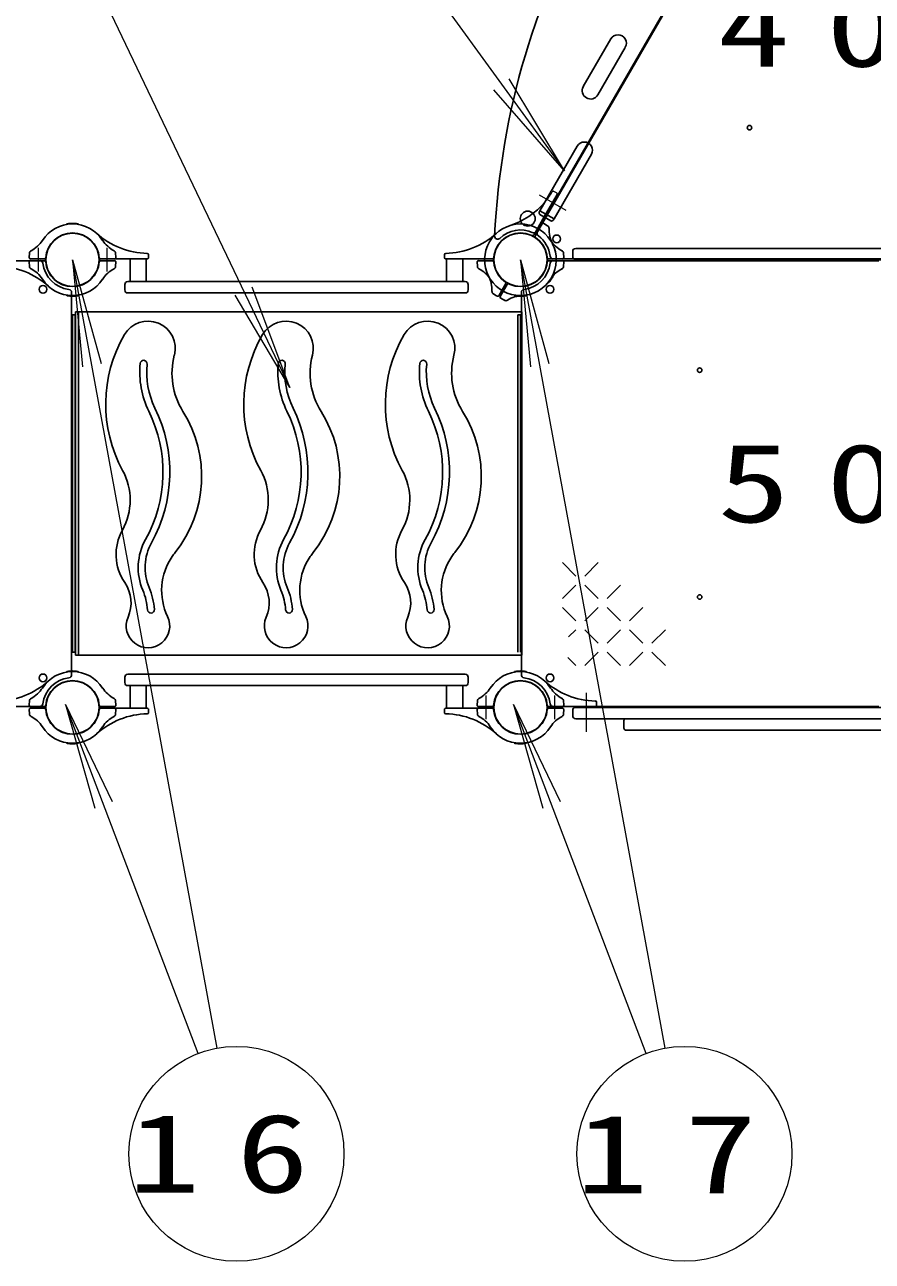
# Model space of a CAD drawing. Units: millimetres on the paper, scale 1:60. Extents: x -385 to 0, y -594 to 267.
# Drawn here: x -284.53 to -260.88, y 161.27 to 195.8 of the extents above; entities that cross this region are included whole.
import ezdxf

# ---------------------------------------------------------------- set-up
doc = ezdxf.new("R2010")
doc.units = ezdxf.units.MM
doc.linetypes.add('USER1', pattern=[4.5, 2.5, -2])
doc.linetypes.add('USER2', pattern=[6, 3, -1, 1, -1])
doc.layers.add('LY_1', color=7, linetype='Continuous', lineweight=25)
doc.styles.add('ＭＳ ゴシック', font='')
doc.styles.get('ＭＳ ゴシック').set_extended_font_data('MS Gothic')

msp = doc.modelspace()

# ---------------------------------------------------------------- linework, layer by layer
at = {"layer": 'LY_1'}
for p, q in [((-261.062, 205.865), (-270.281, 189.898)), ((-270.237, 190.024), (-261.15, 205.764)), ((-268.94, 194.072), (-268.173, 195.4)), ((-268.535, 193.838), (-267.769, 195.166)), ((-270.15, 190.604), (-269.108, 192.408)), ((-269.757, 190.377), (-268.716, 192.181)), ((-270.171, 190.568), (-270.15, 190.604)), ((-270.15, 190.604), (-269.757, 190.377)), ((-270.325, 189.923), (-270.032, 190.43)), ((-270.152, 190.5), (-269.846, 190.323)), ((-269.778, 190.341), (-269.757, 190.377)), ((-283.36, 190.22), (-283.36, 190.223)), ((-283.027, 190.22), (-283.027, 190.223)), ((-270.038, 190.25), (-269.936, 190.185)), ((-284.401, 189.293), (-284.396, 189.415)), ((-283.975, 189.259), (-284.367, 189.259)), ((-282.412, 189.259), (-281.103, 189.259)), ((-281.986, 189.293), (-281.991, 189.424)), ((-281.587, 189.259), (-281.587, 188.626)), ((-281.134, 189.259), (-281.134, 188.626)), ((-281.069, 189.294), (-281.074, 189.381)), ((-272.818, 189.294), (-272.813, 189.381)), ((-271.475, 189.259), (-272.784, 189.259)), ((-272.754, 189.259), (-272.754, 188.626)), ((-272.3, 189.259), (-272.3, 188.626)), ((-269.912, 189.259), (-251.604, 189.259)), ((-269.486, 189.293), (-269.491, 189.415)), ((-269.235, 189.467), (-269.235, 189.317)), ((-269.152, 189.551), (-252.235, 189.551)), ((-269.152, 189.234), (-252.235, 189.234)), ((-283.975, 189.209), (-293.194, 189.209)), ((-284.401, 189.174), (-284.396, 189.043)), ((-282.412, 189.209), (-282.02, 189.209)), ((-281.986, 189.174), (-281.991, 189.053)), ((-271.901, 189.174), (-271.896, 189.053)), ((-271.475, 189.209), (-271.867, 189.209)), ((-269.912, 189.209), (-260.694, 189.209)), ((-269.756, 188.885), (-269.754, 188.884)), ((-269.486, 189.174), (-269.491, 189.043)), ((-281.735, 188.392), (-281.735, 188.542)), ((-281.652, 188.626), (-272.235, 188.626)), ((-272.152, 188.392), (-272.152, 188.542)), ((-271.106, 188.57), (-271.302, 188.23)), ((-271.062, 188.545), (-271.259, 188.205)), ((-269.923, 188.597), (-269.921, 188.595)), ((-283.36, 188.248), (-283.36, 188.245)), ((-283.219, 182.984), (-283.219, 188.324)), ((-283.027, 188.248), (-283.027, 188.245)), ((-281.652, 188.309), (-272.235, 188.309)), ((-271.349, 188.218), (-271.451, 188.283)), ((-270.86, 188.248), (-270.86, 188.245)), ((-270.669, 182.984), (-270.669, 188.324)), ((-270.527, 188.248), (-270.527, 188.245)), ((-271.246, 188.159), (-271.13, 188.097)), ((-283.194, 187.692), (-283.119, 187.692)), ((-283.194, 182.984), (-283.194, 187.692)), ((-283.119, 182.984), (-283.119, 187.692)), ((-283.106, 182.984), (-283.106, 187.776)), ((-283.106, 187.776), (-270.652, 187.776)), ((-283.029, 182.984), (-283.029, 187.776)), ((-270.694, 187.692), (-270.769, 187.692)), ((-270.769, 182.984), (-270.769, 187.692)), ((-270.694, 182.984), (-270.694, 187.692)), ((-270.652, 182.984), (-270.652, 187.776)), ((-283.219, 182.984), (-283.219, 177.644)), ((-283.194, 182.984), (-283.194, 178.276)), ((-283.119, 182.984), (-283.119, 178.276)), ((-283.106, 182.984), (-283.106, 178.192)), ((-283.029, 182.984), (-283.029, 178.192)), ((-270.769, 182.984), (-270.769, 178.276)), ((-270.694, 182.984), (-270.694, 178.276)), ((-270.669, 182.984), (-270.669, 177.644)), ((-270.652, 182.984), (-270.652, 178.192)), ((-283.194, 178.276), (-283.119, 178.276)), ((-283.106, 178.192), (-270.652, 178.192)), ((-283.36, 177.72), (-283.36, 177.723)), ((-283.027, 177.72), (-283.027, 177.723)), ((-281.735, 177.576), (-281.735, 177.426)), ((-281.652, 177.659), (-272.235, 177.659)), ((-272.152, 177.576), (-272.152, 177.426)), ((-270.86, 177.72), (-270.86, 177.723)), ((-270.527, 177.72), (-270.527, 177.723)), ((-281.652, 177.342), (-272.235, 177.342)), ((-281.587, 176.709), (-281.587, 177.342)), ((-281.134, 176.709), (-281.134, 177.342)), ((-272.754, 176.709), (-272.754, 177.342)), ((-272.3, 176.709), (-272.3, 177.342)), ((-284.401, 176.793), (-284.396, 176.924)), ((-281.986, 176.793), (-281.991, 176.915)), ((-271.901, 176.793), (-271.896, 176.915)), ((-269.486, 176.793), (-269.491, 176.924)), ((-268.569, 176.794), (-268.574, 176.881)), ((-283.975, 176.759), (-293.194, 176.759)), ((-284.401, 176.674), (-284.396, 176.553)), ((-283.975, 176.709), (-284.367, 176.709)), ((-282.412, 176.759), (-282.02, 176.759)), ((-282.412, 176.709), (-281.103, 176.709)), ((-281.986, 176.674), (-281.991, 176.543)), ((-281.069, 176.674), (-281.074, 176.587)), ((-272.818, 176.674), (-272.813, 176.587)), ((-271.475, 176.709), (-272.784, 176.709)), ((-271.901, 176.674), (-271.896, 176.543)), ((-271.475, 176.759), (-271.867, 176.759)), ((-269.912, 176.759), (-260.694, 176.759)), ((-269.912, 176.709), (-269.52, 176.709)), ((-269.486, 176.674), (-269.491, 176.553)), ((-269.235, 176.501), (-269.235, 176.651)), ((-269.152, 176.734), (-252.235, 176.734)), ((-269.152, 176.417), (-252.235, 176.417)), ((-267.809, 176.151), (-267.809, 176.367)), ((-267.759, 176.101), (-253.494, 176.101)), ((-283.36, 175.748), (-283.36, 175.745)), ((-283.027, 175.748), (-283.027, 175.745)), ((-270.86, 175.748), (-270.86, 175.745)), ((-270.527, 175.748), (-270.527, 175.745))]:
    msp.add_line(p, q, dxfattribs=at)
at = {"layer": 'LY_1', "lineweight": 13}
for p, q in [((-274.379, 198.482), (-269.465, 191.717)), ((-283.045, 198.039), (-277.126, 185.664)), ((-269.465, 191.717), (-271.01, 194.289)), ((-269.465, 191.717), (-271.433, 193.981)), ((-283.194, 189.234), (-282.912, 186.247)), ((-283.194, 189.234), (-282.398, 186.341)), ((-279.16, 167.219), (-283.194, 189.234)), ((-270.694, 189.234), (-270.412, 186.247)), ((-270.694, 189.234), (-269.898, 186.341)), ((-266.66, 167.219), (-270.694, 189.234)), ((-277.126, 185.664), (-278.651, 188.247)), ((-277.126, 185.664), (-278.18, 188.473)), ((-269.525, 180.777), (-269.15, 180.402)), ((-268.525, 180.777), (-268.9, 180.402)), ((-269.15, 180.152), (-269.525, 179.777)), ((-268.9, 180.152), (-268.525, 179.777)), ((-267.9, 180.152), (-268.275, 179.777)), ((-269.525, 179.527), (-269.15, 179.152)), ((-268.525, 179.527), (-268.9, 179.152)), ((-268.275, 179.527), (-267.9, 179.152)), ((-267.275, 179.527), (-267.65, 179.152)), ((-269.15, 178.902), (-269.35, 178.703)), ((-268.9, 178.902), (-268.525, 178.527)), ((-267.9, 178.902), (-268.275, 178.527)), ((-267.65, 178.902), (-267.275, 178.527)), ((-266.65, 178.902), (-267.025, 178.527)), ((-268.525, 178.277), (-268.9, 177.902)), ((-268.275, 178.277), (-267.9, 177.902)), ((-267.275, 178.277), (-267.65, 177.902)), ((-267.025, 178.277), (-266.65, 177.902)), ((-269.373, 178.125), (-269.15, 177.902)), ((-283.393, 176.811), (-282.574, 173.925)), ((-283.393, 176.811), (-282.086, 174.111)), ((-279.686, 167.072), (-283.393, 176.811)), ((-270.893, 176.811), (-270.074, 173.925)), ((-270.893, 176.811), (-269.586, 174.111)), ((-267.186, 167.072), (-270.893, 176.811))]:
    msp.add_line(p, q, dxfattribs=at)
at = {"layer": 'LY_1', "linetype": 'USER2', "lineweight": 13}
for p, q in [((-270.168, 191.047), (-269.429, 190.621)), ((-284.152, 189.566), (-284.152, 188.902)), ((-282.235, 189.566), (-282.235, 188.902)), ((-268.86, 177.14), (-268.86, 176.054)), ((-271.652, 176.402), (-271.652, 177.066)), ((-269.735, 176.402), (-269.735, 177.066))]:
    msp.add_line(p, q, dxfattribs=at)
at = {"layer": 'LY_1', "linetype": 'USER1', "lineweight": 13}
for p, q in [((-270.032, 190.43), (-269.67, 191.057)), ((-269.684, 191.103), (-269.761, 191.143))]:
    msp.add_line(p, q, dxfattribs=at)
at = {"layer": 'LY_1'}
for centre, radius in [((-264.302, 192.924), 0.0625), ((-270.491, 190.383), 0.208), ((-283.194, 189.234), 0.743), ((-270.694, 189.234), 0.75), ((-270.694, 189.234), 0.743), ((-269.683, 189.817), 0.108), ((-284.018, 188.409), 0.108), ((-269.869, 188.409), 0.108), ((-265.694, 186.151), 0.0625), ((-265.694, 179.817), 0.0625), ((-284.018, 177.559), 0.108), ((-269.869, 177.559), 0.108), ((-283.194, 176.734), 0.743), ((-270.694, 176.734), 0.743)]:
    msp.add_circle(centre, radius, dxfattribs=at)
at = {"layer": 'LY_1', "lineweight": 13}
for centre in [(-278.619, 164.268), (-266.119, 164.268)]:
    msp.add_circle(centre, 3, dxfattribs=at)
at = {"layer": 'LY_1'}
for centre, radius, start, end in [((-250.105, 188.894), 21.333, 122.6915, 177.3085), ((-267.971, 195.283), 0.233, 330, 150), ((-268.738, 193.955), 0.233, 150, 330), ((-268.912, 192.295), 0.227, 330, 150), ((-271.661, 192.249), 2.167, 287.7828, 319.6004), ((-270.127, 190.543), 0.05, 150, 240), ((-269.821, 190.366), 0.05, 240, 330), ((-283.194, 189.234), 1, 90, 147.2728), ((-283.194, 189.234), 0.75, 90, 175.7293), ((-283.344, 190.223), 0.0167, 98.6269, 180), ((-283.194, 189.234), 1.017, 90, 98.6269), ((-283.194, 189.234), 1.017, 81.3731, 90), ((-283.194, 189.234), 1, 32.7272, 90), ((-283.194, 189.234), 0.75, 4.2707, 90), ((-283.044, 190.223), 0.0167, 0, 81.3731), ((-281.066, 191.579), 2.167, 227.7828, 268.9158), ((-272.821, 191.579), 2.167, 271.0842, 312.2172), ((-270.694, 189.234), 1, 90, 150), ((-270.694, 189.234), 0.833, 65.2159, 134.1158), ((-270.694, 189.234), 1, 32.7272, 90), ((-270.353, 189.94), 0.0333, 244.2707, 330), ((-270.309, 190.066), 0.0833, 245.2159, 330), ((-270.145, 189.968), 0.0833, 150, 233.2128), ((-270.056, 190.221), 0.0333, 58, 150), ((-269.98, 190.115), 0.0833, 357.4588, 58), ((-269.064, 190.074), 0.833, 177.4588, 207.2728), ((-284.736, 190.225), 0.833, 297.4588, 327.2728), ((-281.651, 190.225), 0.833, 212.7272, 242.5412), ((-270.694, 189.234), 1, 150, 207.2728), ((-271.332, 189.892), 0.0833, 177.3085, 314.1158), ((-270.252, 189.881), 0.0333, 150, 235.7293), ((-270.694, 189.234), 0.833, 6.7872, 53.2128), ((-269.151, 190.225), 0.833, 212.7272, 242.5412), ((-270.694, 189.234), 1, 330, 27.2728), ((-284.367, 189.292), 0.0333, 178, 270), ((-284.313, 189.412), 0.0833, 117.4588, 178), ((-283.975, 189.292), 0.0333, 270, 355.7293), ((-282.412, 189.292), 0.0333, 184.2707, 270), ((-282.074, 189.412), 0.0833, 2, 62.5412), ((-282.02, 189.292), 0.0333, 270, 2), ((-281.107, 189.38), 0.0333, 3, 88.9159), ((-281.103, 189.292), 0.0333, 270, 3), ((-272.784, 189.292), 0.0333, 177, 270), ((-272.78, 189.38), 0.0333, 91.0841, 177), ((-271.475, 189.292), 0.0333, 270, 355.7293), ((-269.912, 189.292), 0.0333, 184.2707, 270), ((-269.783, 189.342), 0.0833, 186.7872, 270), ((-269.574, 189.412), 0.0833, 2, 62.5412), ((-269.52, 189.292), 0.0333, 270, 2), ((-269.152, 189.467), 0.0833, 90, 180), ((-269.152, 189.317), 0.0833, 180, 270), ((-285.321, 186.889), 2.167, 47.7828, 88.9159), ((-284.367, 189.176), 0.0333, 90, 182), ((-284.313, 189.056), 0.0833, 182, 242.5412), ((-284.736, 188.243), 0.833, 32.7272, 62.5412), ((-284.104, 189.126), 0.0833, 6.7872, 90), ((-283.194, 189.234), 0.833, 186.7872, 263.2128), ((-283.975, 189.176), 0.0333, 4.2707, 90), ((-283.194, 189.234), 0.75, 184.2707, 270), ((-283.194, 189.234), 0.75, 270, 355.7293), ((-282.412, 189.176), 0.0333, 90, 175.7293), ((-281.651, 188.243), 0.833, 117.4588, 147.2728), ((-282.074, 189.056), 0.0833, 297.4588, 358), ((-282.02, 189.176), 0.0333, 358, 90), ((-271.867, 189.176), 0.0333, 90, 182), ((-271.813, 189.056), 0.0833, 182, 242.5412), ((-272.236, 188.243), 0.833, 32.7272, 62.5412), ((-271.475, 189.176), 0.0333, 4.2707, 90), ((-270.694, 189.234), 0.833, 276.7872, 353.2128), ((-269.912, 189.176), 0.0333, 90, 175.7293), ((-269.783, 189.126), 0.0833, 90, 173.2128), ((-269.151, 188.243), 0.833, 117.4588, 147.2728), ((-269.762, 188.869), 0.0167, 338.6269, 60), ((-269.574, 189.056), 0.0833, 297.4588, 358), ((-269.52, 189.176), 0.0333, 358, 90), ((-283.194, 189.234), 1, 212.7272, 270), ((-283.194, 189.234), 1, 270, 327.2728), ((-281.652, 188.542), 0.0833, 90, 180), ((-272.235, 188.542), 0.0833, 0, 90), ((-272.323, 188.394), 0.833, 357.4588, 27.2728), ((-270.694, 189.234), 1, 212.7272, 270), ((-271.135, 188.587), 0.0333, 330, 55.7293), ((-271.034, 188.528), 0.0333, 64.2707, 150), ((-270.694, 189.234), 1, 270, 330), ((-269.912, 188.61), 0.0167, 240, 321.3731), ((-270.694, 189.234), 1.017, 321.3731, 330), ((-270.694, 189.234), 1.017, 330, 338.6269), ((-283.344, 188.245), 0.0167, 180, 261.3731), ((-283.194, 189.234), 1.017, 261.3731, 270), ((-283.302, 188.324), 0.0833, 0, 83.2128), ((-283.194, 189.234), 1.017, 270, 278.6269), ((-283.044, 188.245), 0.0167, 278.6269, 0), ((-281.652, 188.392), 0.0833, 180, 270), ((-272.235, 188.392), 0.0833, 270, 0), ((-271.407, 188.353), 0.0833, 177.4588, 238), ((-271.331, 188.247), 0.0333, 238, 330), ((-271.23, 188.188), 0.0333, 150, 242), ((-270.606, 187.403), 0.833, 92.7272, 122.5412), ((-270.844, 188.245), 0.0167, 180, 261.3731), ((-270.694, 189.234), 1.017, 261.3731, 270), ((-270.694, 189.234), 1.017, 270, 278.6269), ((-270.585, 188.324), 0.0833, 96.7872, 180), ((-270.544, 188.245), 0.0167, 278.6269, 0), ((-271.099, 188.175), 0.0833, 242, 302.5412), ((-281.087, 186.761), 0.76, 345.2876, 149.7706), ((-277.233, 186.761), 0.76, 345.2876, 149.7706), ((-273.284, 186.761), 0.76, 345.2876, 149.7706), ((-278.41, 185.201), 3.858, 149.7706, 208.6447), ((-274.557, 185.201), 3.858, 149.7706, 208.6447), ((-270.607, 185.201), 3.858, 149.7706, 208.6447), ((-278.422, 186.061), 1.996, 165.2876, 212.0947), ((-274.568, 186.061), 1.996, 165.2876, 212.0947), ((-270.619, 186.061), 1.996, 165.2876, 212.0947), ((-278.843, 186.095), 2.474, 174.2979, 206.1042), ((-281.209, 186.332), 0.0956, 354.2979, 174.2979), ((-278.843, 186.095), 2.282, 174.2979, 206.1042), ((-274.989, 186.095), 2.474, 174.2979, 206.1042), ((-277.355, 186.332), 0.0956, 354.2979, 174.2979), ((-274.989, 186.095), 2.282, 174.2979, 206.1042), ((-271.04, 186.095), 2.474, 174.2979, 206.1042), ((-273.406, 186.332), 0.0956, 354.2979, 174.2979), ((-271.04, 186.095), 2.282, 174.2979, 206.1042), ((-284.543, 183.302), 4.065, 330.9492, 26.1042), ((-280.689, 183.302), 4.065, 330.9492, 26.1042), ((-276.74, 183.302), 4.065, 330.9492, 26.1042), ((-284.543, 183.302), 3.874, 330.9492, 26.1042), ((-283.008, 183.185), 3.418, 321.5643, 32.0947), ((-280.689, 183.302), 3.874, 330.9492, 26.1042), ((-279.154, 183.185), 3.418, 321.5643, 32.0947), ((-276.74, 183.302), 3.874, 330.9492, 26.1042), ((-275.205, 183.185), 3.418, 321.5643, 32.0947), ((-283.31, 182.525), 1.725, 330.8927, 28.6447), ((-279.456, 182.525), 1.725, 330.8927, 28.6447), ((-275.507, 182.525), 1.725, 330.8927, 28.6447), ((-280.584, 181.007), 1.395, 150.8927, 214.4313), ((-276.73, 181.007), 1.395, 150.8927, 214.4313), ((-272.781, 181.007), 1.395, 150.8927, 214.4313), ((-279.743, 180.636), 1.617, 150.9492, 202.9471), ((-279.743, 180.636), 1.426, 150.9492, 202.9471), ((-275.889, 180.636), 1.617, 150.9492, 202.9471), ((-275.889, 180.636), 1.426, 150.9492, 202.9471), ((-271.94, 180.636), 1.617, 150.9492, 202.9471), ((-271.94, 180.636), 1.426, 150.9492, 202.9471), ((-279.028, 180.001), 1.678, 145.5649, 205.7294), ((-278.801, 179.846), 1.952, 141.5643, 145.5649), ((-275.174, 180.001), 1.678, 145.5649, 205.7294), ((-274.948, 179.846), 1.952, 141.5643, 145.5649), ((-271.225, 180.001), 1.678, 145.5649, 205.7294), ((-270.999, 179.846), 1.952, 141.5643, 145.5649), ((-282.558, 179.654), 0.998, 336.3171, 34.4313), ((-282.81, 179.337), 1.714, 4.0218, 22.9471), ((-282.81, 179.337), 1.905, 4.0218, 22.9471), ((-278.704, 179.654), 0.998, 336.3171, 34.4313), ((-278.957, 179.337), 1.714, 4.0218, 22.9471), ((-278.957, 179.337), 1.905, 4.0218, 22.9471), ((-274.755, 179.654), 0.998, 336.3171, 34.4313), ((-275.007, 179.337), 1.714, 4.0218, 22.9471), ((-275.007, 179.337), 1.905, 4.0218, 22.9471), ((-281.087, 179.009), 0.608, 156.3171, 25.7294), ((-281.005, 179.464), 0.0956, 184.0218, 4.0218), ((-277.233, 179.009), 0.608, 156.3171, 25.7294), ((-277.151, 179.464), 0.0956, 184.0218, 4.0218), ((-273.284, 179.009), 0.608, 156.3171, 25.7294), ((-273.202, 179.464), 0.0956, 184.0218, 4.0218), ((-283.194, 176.734), 1, 90, 147.2728), ((-283.194, 176.734), 0.833, 96.7872, 173.2128), ((-283.194, 176.734), 0.75, 90, 175.7293), ((-283.344, 177.723), 0.0167, 98.6269, 180), ((-283.194, 176.734), 1.017, 90, 98.6269), ((-283.302, 177.644), 0.0833, 276.7872, 0), ((-283.194, 176.734), 1.017, 81.3731, 90), ((-283.194, 176.734), 1, 32.7272, 90), ((-283.194, 176.734), 0.75, 4.2707, 90), ((-283.044, 177.723), 0.0167, 360, 81.3731), ((-281.652, 177.576), 0.0833, 90, 180), ((-272.235, 177.576), 0.0833, 360, 90), ((-270.694, 176.734), 1, 90, 147.2728), ((-270.694, 176.734), 0.75, 90, 175.7293), ((-270.844, 177.723), 0.0167, 98.6269, 180), ((-270.694, 176.734), 1.017, 90, 98.6269), ((-270.694, 176.734), 1.017, 81.3731, 90), ((-270.694, 176.734), 1, 32.7272, 90), ((-270.694, 176.734), 0.75, 4.2707, 90), ((-270.585, 177.644), 0.0833, 180, 263.2128), ((-270.694, 176.734), 0.833, 6.7872, 83.2128), ((-270.544, 177.723), 0.0167, 360, 81.3731), ((-285.321, 179.079), 2.167, 271.0842, 312.2172), ((-284.736, 177.725), 0.833, 297.4588, 327.2728), ((-281.651, 177.725), 0.833, 212.7272, 242.5412), ((-281.652, 177.426), 0.0833, 180, 270), ((-272.235, 177.426), 0.0833, 270, 360), ((-272.236, 177.725), 0.833, 297.4588, 327.2728), ((-268.566, 179.079), 2.167, 227.7828, 268.9158), ((-269.151, 177.725), 0.833, 212.7272, 242.5412), ((-284.367, 176.792), 0.0333, 178, 270), ((-284.313, 176.912), 0.0833, 117.4588, 178), ((-284.104, 176.842), 0.0833, 270, 353.2128), ((-282.074, 176.912), 0.0833, 2, 62.5412), ((-282.02, 176.792), 0.0333, 270, 2), ((-271.867, 176.792), 0.0333, 178, 270), ((-271.813, 176.912), 0.0833, 117.4588, 178), ((-269.783, 176.842), 0.0833, 186.7872, 270), ((-269.574, 176.912), 0.0833, 2, 62.5412), ((-269.52, 176.792), 0.0333, 270, 2), ((-268.607, 176.88), 0.0333, 3, 88.9159), ((-268.603, 176.792), 0.0333, 270, 3), ((-284.367, 176.676), 0.0333, 90, 182), ((-284.313, 176.556), 0.0833, 182, 242.5412), ((-284.736, 175.743), 0.833, 32.7272, 62.5412), ((-283.975, 176.792), 0.0333, 270, 355.7293), ((-283.975, 176.676), 0.0333, 4.2707, 90), ((-283.194, 176.734), 0.75, 184.2707, 270), ((-283.194, 176.734), 0.75, 270, 355.7293), ((-281.066, 174.389), 2.167, 91.0841, 132.2172), ((-282.412, 176.792), 0.0333, 184.2707, 270), ((-282.412, 176.676), 0.0333, 90, 175.7293), ((-281.651, 175.743), 0.833, 117.4588, 147.2728), ((-282.074, 176.556), 0.0833, 297.4588, 358), ((-282.02, 176.676), 0.0333, 358, 90), ((-281.107, 176.588), 0.0333, 271.0842, 357), ((-281.103, 176.676), 0.0333, 357, 90), ((-272.784, 176.676), 0.0333, 90, 183), ((-272.78, 176.588), 0.0333, 183, 268.9158), ((-272.821, 174.389), 2.167, 47.7828, 88.9159), ((-271.867, 176.676), 0.0333, 90, 182), ((-271.813, 176.556), 0.0833, 182, 242.5412), ((-272.236, 175.743), 0.833, 32.7272, 62.5412), ((-271.475, 176.792), 0.0333, 270, 355.7293), ((-271.475, 176.676), 0.0333, 4.2707, 90), ((-270.694, 176.734), 0.75, 184.2707, 270), ((-270.694, 176.734), 0.75, 270, 355.7293), ((-269.912, 176.792), 0.0333, 184.2707, 270), ((-269.912, 176.676), 0.0333, 90, 175.7293), ((-269.151, 175.743), 0.833, 117.4588, 147.2728), ((-269.574, 176.556), 0.0833, 297.4588, 358), ((-269.52, 176.676), 0.0333, 358, 90), ((-269.152, 176.651), 0.0833, 90, 180), ((-269.152, 176.501), 0.0833, 180, 270), ((-283.194, 176.734), 1, 212.7272, 270), ((-283.194, 176.734), 1, 270, 327.2728), ((-270.694, 176.734), 1, 212.7272, 270), ((-270.694, 176.734), 1, 270, 327.2728), ((-267.759, 176.367), 0.05, 90, 180), ((-267.759, 176.151), 0.05, 180, 270), ((-283.344, 175.745), 0.0167, 180, 261.3731), ((-283.194, 176.734), 1.017, 261.3731, 270), ((-283.194, 176.734), 1.017, 270, 278.6269), ((-283.044, 175.745), 0.0167, 278.6269, 0), ((-270.844, 175.745), 0.0167, 180, 261.3731), ((-270.694, 176.734), 1.017, 261.3731, 270), ((-270.694, 176.734), 1.017, 270, 278.6269), ((-270.544, 175.745), 0.0167, 278.6269, 0)]:
    msp.add_arc(centre, radius, start, end, dxfattribs=at)
at = {"layer": 'LY_1', "linetype": 'USER1', "lineweight": 13}
for centre, radius, start, end in [((-271.661, 192.249), 2.167, 319.6004, 328.9158), ((-269.777, 191.113), 0.0333, 63, 148.9159), ((-269.699, 191.074), 0.0333, 330, 63)]:
    msp.add_arc(centre, radius, start, end, dxfattribs=at)

# ---------------------------------------------------------------- texts
at = {"layer": 'LY_1', "char_height": 2.199, "style": 'ＭＳ ゴシック'}
for s, insert, attachment_point in [('\\T1.5;\\W1.35;400', (-265.194, 195.709), 4), ('\\T1.5;\\W1.35;500', (-265.194, 182.984), 4), ('\\T1.5;\\W1.35;16', (-278.619, 164.268), 5), ('\\T1.5;\\W1.35;17', (-266.119, 164.268), 5)]:
    msp.add_mtext(s, dxfattribs=dict(at, insert=insert, attachment_point=attachment_point))

doc.saveas('drawing.dxf')
